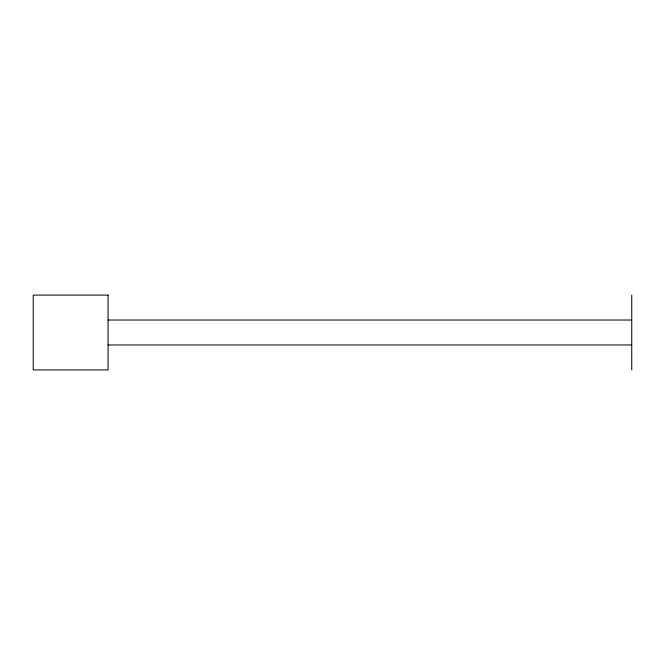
<?xml version="1.0" encoding="UTF-8"?>
<svg xmlns="http://www.w3.org/2000/svg" width="665" height="665" viewBox="0 0 665 665"><rect width="100%" height="100%" fill="white"/><g stroke="black" fill="none" stroke-linecap="round" stroke-linejoin="round"><path stroke-width="1" d="M108.062 320.031L631.75 320.031M108.062 344.969L631.75 344.969M631.75 295.094L631.75 369.906M108.062 295.094L33.25 295.094L33.25 369.906L108.062 369.906L108.062 295.094"/></g></svg>
